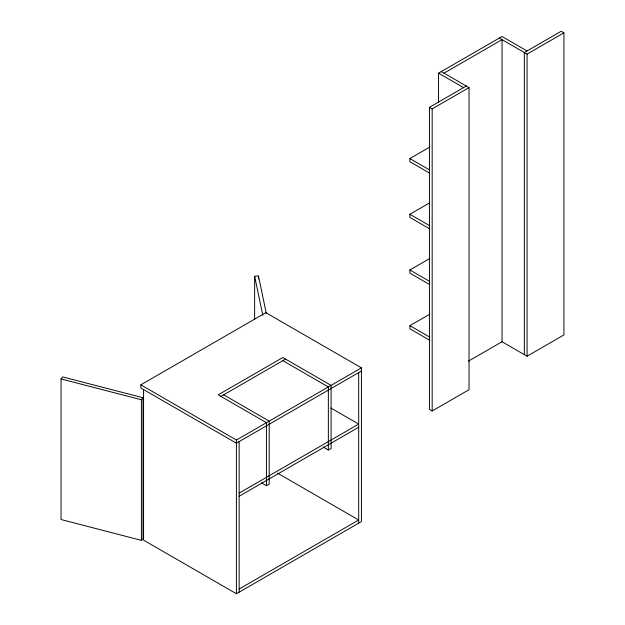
<?xml version="1.0" encoding="UTF-8"?>
<svg xmlns="http://www.w3.org/2000/svg" width="625" height="625" viewBox="0 0 625 625"><rect width="100%" height="100%" fill="white"/><g stroke="black" fill="none" stroke-linecap="round" stroke-linejoin="round"><path stroke-width="0.94" d="M61.062 378.938L62.648 376.906L142.992 397.75L142.992 538.336L141.406 540.375L61.062 519.523L61.062 378.938L141.406 399.789L142.992 397.75M438.547 102.398L438.547 73.164L502.039 36.508L527.07 50.961M444.008 73.164L502.039 39.656L502.039 341.758L468.398 361.18M441.273 71.586L469.039 87.617L469.039 389.711L432.172 410.992L429.437 409.422L429.437 107.32L466.305 86.039M429.437 107.32L432.172 108.898L469.039 87.617M499.305 38.086L527.07 54.109L563.938 32.828L563.938 334.922L527.07 356.203L501.813 341.625M429.695 173.164L409.867 161.719L409.867 158.562L429.703 147.117M429.695 228.875L409.867 217.43L409.867 214.273L429.703 202.82M361.422 371.008L236.414 443.18L140.836 387.992L140.836 384.844L265.836 312.672L361.422 367.852L361.422 521.578L236.414 593.75L143.562 540.141L143.562 389.57M429.695 284.578L409.867 273.133L409.867 269.984L429.703 258.531M220.938 396.406L285.57 359.094M429.734 340.266L409.914 328.82L409.914 325.672L429.742 314.219M140.836 384.844L236.414 440.023L361.422 367.852M239.141 493.109L358.688 424.086L330.836 408.008M239.141 496.258L358.688 427.242M261.398 482.828L266.453 485.75L269.188 484.172L269.188 421.102L223.672 394.828M323.297 447.094L328.352 450.008L331.086 448.438L331.086 385.367L282.836 357.516L218.211 394.828L266.453 422.68L266.453 485.75M239.141 589.023L358.688 520L277.656 473.219M254.633 319.242L254.633 276.281L258.469 276.016L266.258 313.164M563.938 32.828L561.203 31.25L524.336 52.531L524.336 354.633M438.547 73.164L463.578 87.617M409.867 158.562L429.695 170.008M409.867 214.273L429.695 225.719M409.867 269.984L429.695 281.43M409.914 325.672L429.734 337.117M282.836 360.664L328.352 386.945L328.352 450.008M254.633 276.281L262.82 315.344M527.07 54.109L527.07 356.203M432.172 108.898L432.172 410.992M358.688 372.586L358.688 523.156M258.469 276.016L258.469 278.945M239.141 441.602L239.141 592.172M236.414 440.023L236.414 593.75M141.406 399.789L141.406 540.375"/></g></svg>
